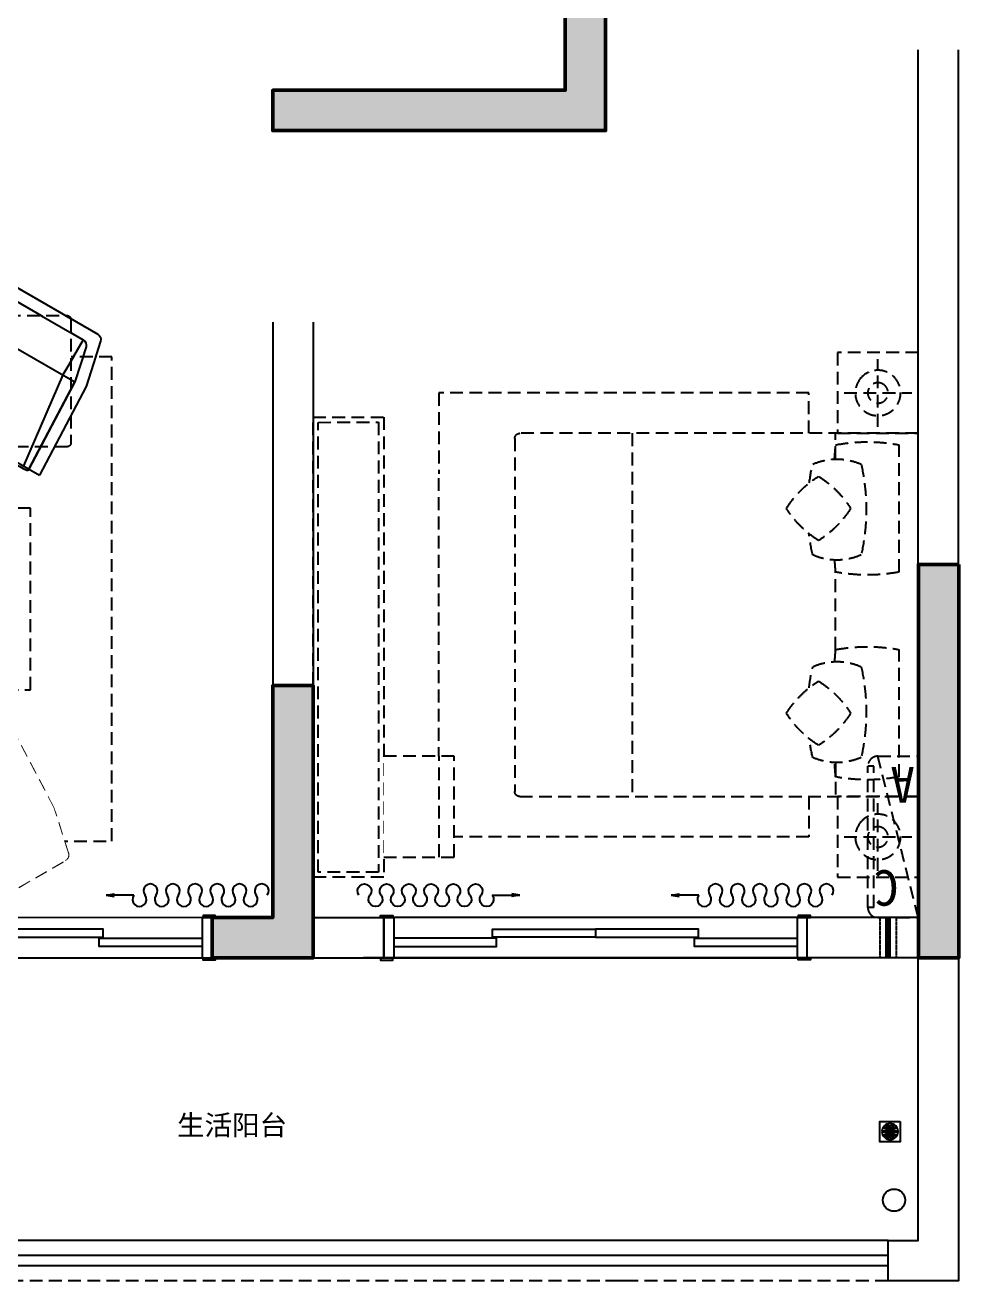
# Model space of a CAD drawing. Header units: millimetres. Extents: x -102565 to 103504, y -132507 to -120.
# Drawn here: x 52514 to 57162, y -33277 to -27054 of the extents above; entities that cross this region are included whole.
import ezdxf
from ezdxf import colors
from ezdxf.entities.mleader import LeaderData, LeaderLine
from ezdxf.math import Vec2, Vec3

# ---------------------------------------------------------------- set-up
doc = ezdxf.new("R2010")
doc.units = ezdxf.units.MM
doc.header["$LTSCALE"] = 10
doc.linetypes.add('A02-G-MAIN-洋房4号户型_设计区$0$DASH', pattern=[0.35, 0.25, -0.1])
doc.linetypes.add('HIDDEN', pattern=[9.524999999999999, 6.35, -3.175])
doc.layers.get('Defpoints').update_dxf_attribs({"color": 9})
for name, color, linetype in [('-B10  平         面  LESS', 3, 'Continuous'), ('-B11  平面非硬装   LESS', 2, 'HIDDEN'), ('-B12  平         地  LESS', 1, 'Continuous'), ('-B1234平 地 天 间  LESS', 7, 'Continuous'), ('-B123平   地   天  LESS', 3, 'Continuous'), ('-B13  平         天  LESS', 1, 'Continuous'), ('-B14  平 面 注 释  LESS', 1, 'Continuous'), ('-B60  给   排   水  LESS', 2, 'Continuous'), ('A02-G-MAIN-洋房3号户型_设计区$0$A_FLOR_FTMT_MOVE(可移动式家具)', 8, 'Continuous'), ('A02-G-MAIN-洋房4号户型_设计区$0$A_FLOR_BORD(边缘)', 7, 'Continuous'), ('A02-G-MAIN-洋房4号户型_设计区$0$A_HDWR(配件)', 1, 'Continuous'), ('A02-G-MAIN-洋房4号户型_设计区$0$A_HOLE(洞)', 3, 'Continuous'), ('S10-G-WACO-D户型COSF_设计区$0$G_COL_HATCH（墙柱填充）', 252, 'Continuous')]:
    doc.layers.add(name, color=color, linetype=linetype)
doc.layers.add('S10-G-WACO-D户型COSF_设计区$0$G_COL（墙柱）', color=4, linetype='Continuous', lineweight=50)
doc.styles.add('LESS标准文字', font='simhei.ttf', dxfattribs={"height": 2})
doc.dimstyles.new('标准注释（LESS）', dxfattribs={"dimtxt": 2, "dimasz": 1, "dimexe": 1, "dimexo": 0, "dimgap": 0.6, "dimtad": 1, "dimdec": 0, "dimrnd": 5, "dimzin": 12, "dimtxsty": 'LESS标准文字', "dimblk": 'ARCHTICK', "dimcen": 0, "dimclrd": 1, "dimclre": 1, "dimclrt": 3, "dimadec": 0, "dimazin": 0, "dimtfac": 1, "dimtdec": 0, "dimtix": 1, "dimtofl": 0, "dimtmove": 2, "dimatfit": 3, "dimldrblk": 'DOT', "dimfxl": 4, "dimfxlon": 1, "dimtfill": 1, "dimtolj": 1, "dimarcsym": 0})

# ---------------------------------------------------------------- blocks, each defined once
blk = doc.blocks.new('_Dot')
at = {"color": 0, "linetype": 'ByBlock', "lineweight": -2}
blk.add_line((-0.5, 0), (-1, 0), dxfattribs=at)
at = {"color": 0, "linetype": 'ByBlock', "const_width": 0.5}
blk.add_lwpolyline([(-0.25, 0, 1), (0.25, 0, 1)], format="xyb", close=True, dxfattribs=at)
blk = doc.blocks.new('S10-G-WACO-D户型COSF_设计区')
at = {"layer": 'S10-G-WACO-D户型COSF_设计区$0$G_COL_HATCH（墙柱填充）'}
h = blk.add_hatch(color=0, dxfattribs=at)
h.dxf.hatch_style = 1
h.paths.add_polyline_path([(25850, 18900.00000647045), (25850, 15800.00000647045), (27500, 15800.00000647045), (27500, 16000.00000647045), (26050, 16000.00000647045), (26050, 18900.00000647045)])
h = blk.add_hatch(color=0, dxfattribs=at)
h.dxf.hatch_style = 1
h.paths.add_polyline_path([(24100, 13650.00000647045), (24100, 11700.00000647045), (24300, 11700.00000647045), (24300, 13650.00000647045)])
h = blk.add_hatch(color=0, dxfattribs=at)
h.dxf.hatch_style = 1
h.paths.add_polyline_path([(27800, 11700.00000647045), (27800, 11900.00000647045), (27500, 11900.00000647045), (27500, 13050.00000647045), (27300, 13050.00000647045), (27300, 11700.00000647045)])
at = {"layer": 'S10-G-WACO-D户型COSF_设计区$0$G_COL（墙柱）'}
blk.add_lwpolyline([(25850, 18900.00000647045), (25850, 15800.00000647045), (27500, 15800.00000647045), (27500, 16000.00000647045), (26050, 16000.00000647045), (26050, 18900.00000647045)], close=True, dxfattribs=at)
at = {"layer": 'S10-G-WACO-D户型COSF_设计区$0$G_COL（墙柱）', "color": 0}
for points in [[(24100, 13650.00000647045), (24100, 11700.00000647045), (24300, 11700.00000647045), (24300, 13650.00000647045)], [(27800, 11700.00000647045), (27800, 11900.00000647045), (27500, 11900.00000647045), (27500, 13050.00000647045), (27300, 13050.00000647045), (27300, 11700.00000647045)]]:
    blk.add_lwpolyline(points, close=True, dxfattribs=at)
blk = doc.blocks.new('wwfwfe')
at = {"layer": '-B11  平面非硬装   LESS', "color": 8}
for p, q in [((15843.23311464284, 5160.789790828856), (15843.23311464284, 5495.789790821405)), ((16010.73311464284, 5328.289790828856), (15675.73311461304, 5328.289790828856)), ((16052.93122000788, 5000.583235209782), (16052.93122000788, 5128.289790828856)), ((17062.18987811898, 5128.289790828856), (17061.97275502776, 3328.289790828856)), ((15737.93120540474, 4441.040899157668), (15737.93120540474, 5071.040893644238)), ((16052.93122000788, 4056.106506258393), (16052.93122000788, 4441.040896386052)), ((15737.93120540474, 3426.106509030009), (15737.93120540474, 4056.10650351658)), ((16052.93122000788, 3496.564167434663), (16052.93122000788, 3328.289790828856)), ((16052.93122000788, 3426.106506258393), (16052.93122000788, 3423.573701352025)), ((15843.23311464284, 2960.789790828856), (15843.23311464284, 3295.789790821406)), ((16010.73311464284, 3128.289790828856), (15675.73311461304, 3128.289790828856))]:
    blk.add_line(p, q, dxfattribs=at)
at = {"layer": '-B11  平面非硬装   LESS'}
for points in [[(15643.23311464284, 5528.289790828856), (16043.23311464284, 5528.289790828856), (16043.23311464284, 5128.289790828856), (15643.23311464284, 5128.289790828856)], [(15643.23311464284, 3328.289790828856), (16043.23311464284, 3328.289790828856), (16043.23311464284, 2928.289790828856), (15643.23311464284, 2928.289790828856)]]:
    blk.add_lwpolyline(points, close=True, dxfattribs=at)
at = {"layer": '-B11  平面非硬装   LESS', "color": 8}
for points in [[(16185.54985607956, 5128.289790828856), (16185.54985607956, 5328.289790828856), (18020.54985607956, 5328.289790828856), (18020.54985607956, 4928.289790828856)], [(16185.54985607956, 3328.289790828856), (16185.54985607956, 3128.289790828856), (18020.54985607956, 3128.289790828856), (18020.54985607956, 4928.289790828856)]]:
    blk.add_lwpolyline(points, dxfattribs=at)
at = {"layer": '-B11  平面非硬装   LESS'}
blk.add_lwpolyline([(15643.23301680182, 5128.289790828856), (17618.23301680182, 5128.289790828856, -0.414213562373095), (17643.23301680182, 5103.289790828856), (17643.23301680182, 3353.289790828856, -0.414213562373095), (17618.23301680182, 3328.289790828856), (15643.23301680182, 3328.289790828856)], format="xyb", close=True, dxfattribs=at)
at = {"layer": '-B11  平面非硬装   LESS', "color": 8}
for centre, radius, start, end in [((15895.43122000788, 4239.140754491234), 846.6782718860277, 79.27933000509879, 100.7206699949012), ((12159.70401198958, 4756.040896386052), 3905.949704364321, 3.58726355044707, 4.625711276651969), ((16046.53069825266, 4703.078141212607), 297.5739364141405, 66.18657204693474, 113.8134279530652), ((16912.86917902325, 4750.318140477086), 1011.820786297927, 167.1516449646315, 192.8483550353685), ((15180.19221742247, 4750.318140477086), 1011.820786297927, 7.520202379061958, 12.84835503536854), ((16406.82183010672, 4486.814639002228), 505.9103931453533, 122.1516459735193, 147.848354254794), ((15868.36931527947, 4486.814639002228), 505.9103931489637, 32.15164574520597, 57.84835402648064), ((16406.82183010672, 5025.26715382948), 505.9103931489637, 212.151645745206, 237.8483540264807), ((15868.36931527947, 5025.26715382948), 505.9103931453533, 302.1516459735194, 327.8483542547941), ((15180.19221742247, 4750.318140477086), 1011.820786297927, 347.1516449646314, 353.2058328498581), ((16046.53069825266, 4797.558139771367), 297.5739364141292, 246.1865720469347, 293.8134279530653), ((12159.70401198958, 4756.040896386052), 3905.949704364321, 355.3742887233481, 356.2440943371128), ((15895.43122000788, 5272.941038280869), 846.6782718860277, 259.2793300050988, 280.7206699949012), ((15895.43122000788, 3224.206364363576), 846.6782718860277, 79.27933000509879, 100.7206699949012), ((12159.70401198958, 3741.106506258393), 3905.949704364321, 3.755905662887298, 4.625711276651969), ((16046.53069825266, 3699.589262873078), 297.5739364141292, 66.18657204693474, 113.8134279530652), ((16912.86917902325, 3746.82926216736), 1011.820786297927, 167.1516449646315, 192.8483550353685), ((15180.19221742247, 3746.82926216736), 1011.820786297927, 6.79416715014186, 12.84835503536854), ((16406.82183010672, 3471.880248844768), 505.9103931489637, 122.1516459735193, 147.848354254794), ((15868.36931527947, 3471.880248844768), 505.9103931453533, 32.15164574520597, 57.84835402648064), ((16406.82183010672, 4010.332763672019), 505.9103931453533, 212.151645745206, 237.8483540264807), ((15868.36931527947, 4010.332763672019), 505.9103931489637, 302.1516459735194, 327.8483542547941), ((15180.19221742247, 3746.82926216736), 1011.820786297927, 347.1516449646314, 352.479797620938), ((16046.53069825266, 3794.069261461641), 297.5739364141405, 246.1865720469347, 293.8134279530653), ((12159.70401198958, 3741.106506258393), 3905.949704364321, 355.3742887233481, 356.4127364495529), ((15895.43122000788, 4258.00664815321), 846.6782718860277, 259.2793300050988, 280.7206699949012)]:
    blk.add_arc(centre, radius, start, end, dxfattribs=at)
for centre, major_axis, ratio, start_param, end_param in [((15843.23311464284, 5328.289790828856), (79.54951289972311, 79.5495128997231), 0.9999999995917888, 0.7853981636015538, 7.06858347078114), ((15843.23311464284, 5328.289790828856), (-35.70889245533572, 35.70889245533573), 0.9999999996967107, -0.7853981635490931, 5.497787143630493), ((15843.23311464284, 3128.289790828856), (79.54951289972311, 79.5495128997231), 0.9999999995917888, 0.7853981636015538, 7.06858347078114), ((15843.23311464284, 3128.289790828856), (-35.70889245533572, 35.70889245533573), 0.9999999996967107, -0.7853981635490931, 5.497787143630493)]:
    blk.add_ellipse(centre, major_axis=major_axis, ratio=ratio, start_param=start_param, end_param=end_param, dxfattribs=at)
blk = doc.blocks.new('A02-G-MAIN-洋房3号户型_设计区$0$双人沙发2019.01.091')
at = {"color": 8}
blk.add_line((3925.805908266313, -755.6445182849566), (3751.289777253343, -654.8875830641628), dxfattribs=at)
blk.add_wipeout([(1231.203837196459, 448.98509476624895), (3631.203837196459, 448.98509476624895), (3631.203837196459, -1452.7267738641212), (1231.203837196459, -1452.7267738641212)])
blk.add_line((3401.934524245833, -283.016372039885), (3026.934524245837, -932.5354248782096))
for p, q in [((3751.289777253343, -654.8875830641628), (3355.951898207346, -362.6606166039855)), ((3785.48980413422, -595.651398887785), (3489.462039540151, -1108.386527602765)), ((3523.662066425364, -1049.150343428817), (3072.917150276971, -852.8911803268711)), ((3698.178197440549, -1149.907278645784), (3523.662066425364, -1049.150343428817))]:
    blk.add_line(p, q, dxfattribs=at)
for points in [[(1231.203837196459, 448.9850947662489), (3631.203837196459, 448.9850947662489), (3631.203837196459, -1452.726773864124), (1231.203837196459, -1452.726773864124)], [(1981.283590172185, -450), (2881.283590172185, -450), (2881.283590172185, -1050), (1981.283590172185, -1050)]]:
    blk.add_lwpolyline(points, close=True)
blk.add_lwpolyline([(3401.934524245833, -283.016372039885), (3821.997393007285, -547.7377455622627), (3996.13671930736, -706.7038497105095, -0.3521951516874207), (4001.891528884738, -743.8603576484456), (3726.015625276199, -1221.691439282396, -0.3521951516891494), (3690.959740697173, -1235.285881963384), (3466.22139300776, -1163.95985366017), (3026.934524245837, -932.5354248782096)], format="xyb")
for points in [[(3781.750349027781, -602.1681424653652, 0.2787314805622203), (3774.262425848017, -588.5759651324624), (3371.912013119651, -335.016886681231, 0.3298919749652099), (3360.302826075404, -335.9707180878468, 0.01482891270397864), (3199.840983633439, -593.1565866588498, 0.013920292896281), (3051.978484078922, -870.0041436359024, 0.3298919749650634), (3056.957035371939, -880.5349102368928), (3479.998757791116, -1103.40109614798, 0.2012907203163916), (3491.513411237371, -1104.863484988615)], [(3371.912013119651, -335.016886681231), (3785.48980413422, -595.651398887785), (3920.051098688924, -718.4880103470496, -0.3521951516874174), (3925.805908266313, -755.6445182849566), (3698.178197440651, -1149.907278645609, -0.3521951516891484), (3663.122312861644, -1163.501721326538), (3489.462039540213, -1108.386527602808), (3056.957035371976, -880.5349102369073)]]:
    blk.add_lwpolyline(points, format="xyb", dxfattribs=at)
for points in [[(1631.203837196459, 15.000000000002046), (1631.203837196459, 884.9999999999995), (1632.0184222736527, 889.8758592543722), (1633.666888044978, 893.235587773409), (1635.5972354786204, 895.6066017178173), (1638.5584594812244, 897.9053554616398), (1641.7700288992805, 899.329736354312), (1644.831569038125, 899.937097445681), (1646.2038371964454, 900), (1766.20383719645, 900), (1771.4464360723455, 899.0540085750226), (1775.2353971081548, 896.9762650922858), (1778.325879843827, 893.8349353169469), (1779.9319738036488, 891.0446890154353), (1780.6704034656705, 888.9646513563512), (1781.2038371964363, 884.9999999999995), (1781.614778145773, 888.4870268160739), (1782.559965408062, 891.2325566680947), (1784.32039845395, 894.1533536833731), (1786.1011557081029, 896.0876429751906), (1788.659869558238, 897.9648969248915), (1791.3965165768886, 899.2087884234129), (1793.8932062738431, 899.8209643660375), (1796.2038371964227, 900), (3066.203837196439, 900), (3071.3530056565323, 899.0885082308018), (3074.9449242572373, 897.1898891297819), (3078.1804423647245, 894.0311089375732), (3079.5544451572127, 891.8382210462651), (3080.654364857024, 889.0227167846888), (3080.989370769372, 887.5274487063452), (3081.2038371964254, 884.9999999999959), (3081.29848052124, 886.6823621441972), (3081.79569143732, 889.1719702519913), (3082.96573738147, 892.0535603271182), (3084.600147350953, 894.5054922003073), (3086.0584857340414, 896.0486127501831), (3086.9983401374825, 896.8430918216986), (3089.96503028868, 898.6410149317066), (3092.9797442092295, 899.6494103775503), (3096.2038371964118, 899.9999999999964), (3216.203837196416, 899.9999999999964), (3220.6217916346404, 899.3346321397603), (3225.926993659128, 896.4219187705512), (3228.8445872720777, 893.0753599006684), (3230.9433639175595, 887.7832269108958), (3231.203837196459, 882.9701895324943), (3231.203837196459, 14.999999999998408), (3230.580559025553, 10.720996675926472), (3228.0363708313744, 5.780935634296384), (3225.4535912011297, 3.1914416268264176), (3221.2987732569886, 0.8917886839278708), (3216.203837196416, -2.0463630789890885e-12), (1646.2038371964454, 1.3642420526593924e-12), (1641.9948899227493, 0.6026126381377708), (1637.6654564397982, 2.6672771029843716), (1635.5972354786204, 4.393398282191129), (1633.3033411505867, 7.3464255558606055), (1632.114323423842, 9.853583610640044), (1631.6721981201213, 11.28093213875809), (1631.35707966304, 12.861357733109344), (1631.2481821902552, 13.847444865950138)], [(3331.203837196459, 748.985094766249), (3881.203837196459, 748.985094766249), (3881.203837196459, 148.9850947662489), (3331.203837196459, 148.9850947662489)], [(1657.2267194106485, -1250), (1047.2267194106348, -1250), (1043.6547623778165, -1249.6784431029228), (1038.9341256103717, -1248.1998046161013), (1035.0698353540974, -1245.8811262205706), (1033.084583786906, -1244.1421356237256), (1030.8100349311258, -1241.4233301054905), (1029.0785667575801, -1238.4050315454367), (1028.0014817393703, -1235.5127340296158), (1027.3776040780444, -1232.452064541052), (1027.226719410653, -1229.9999999999986), (1027.226719410653, -269.99999999999955), (1027.580702937105, -266.2537970262929), (1029.0411223677052, -261.67629528447196), (1031.1326411135337, -258.1264729854879), (1033.6070319389319, -255.35404106340025), (1035.570125648253, -253.74811328313035), (1037.55694658317, -252.4929873060894), (1039.7924942073087, -251.4330321369921), (1043.1405813729566, -250.4218622965268), (1047.2267194106348, -250), (1657.2267194106485, -250), (1665.8107153783317, -251.93580853659546), (1671.3688550343772, -255.85786437627257), (1674.1328168664222, -259.3143147708031), (1676.7868618158172, -265.82856989849734), (1677.2267194106303, -269.99999999999955), (1677.2267194106303, -1229.9999999999986), (1676.087911499867, -1236.6524757025754), (1673.807864216617, -1241.1832748747536), (1671.057635025495, -1244.4466526660829), (1667.4876225845492, -1247.1672323353698), (1663.50225059286, -1248.9899370294281), (1660.7604677291374, -1249.6853403024134)], [(3371.9120131197064, -335.0168866812163), (3371.274505605903, -334.6537051240686), (3370.6115845417175, -334.3392972102715), (3369.9269747764065, -334.0754295486364), (3369.224523024775, -333.86358477001517), (3368.5081762528325, -333.7049531970033), (3367.781959500641, -333.6004261554068), (3367.0499532659915, -333.5505909663657), (3366.316270577001, -333.5557276458803), (3365.5850338814525, -333.6158073317732), (3364.860351883442, -333.73049244579374), (3364.146296457312, -333.8991385902552), (3363.446879768359, -334.1207981689676), (3362.7660317291225, -334.3942257115069), (3362.1075779177154, -334.71788487160893), (3361.4752180827836, -335.08995705911695), (3360.872505354834, -335.50835165898127), (3360.30282628205, -335.9707177776071), (3354.517183511992, -344.678425851562), (3348.7493619857137, -353.39794860257325), (3342.999385829515, -362.12924955762423), (3337.2672790950496, -370.87229219443367), (3331.5530657592326, -379.62703994160876), (3325.8567697241274, -388.3934561787788), (3320.178414816754, -397.17150423694085), (3314.51802478928, -405.9611473981136), (3308.8756233185595, -414.7623488960843), (3303.25123400632, -423.5750719161101), (3297.6448803788353, -432.3992795954382), (3292.0565858870286, -441.234935023112), (3286.4863739062075, -450.0820012404247), (3280.934267736125, -458.9404412408027), (3275.400290600771, -467.81021797014034), (3269.884465648212, -476.69129432706177), (3264.3868159507247, -485.58363316269265), (3258.907364504458, -494.48719728122626), (3253.446134229517, -503.40194943976655), (3248.003147969738, -512.3278523487061), (3242.578428492644, -521.2648686718006), (3237.1719984893643, -530.2129610262737), (3231.783880574565, -539.172091982979), (3226.4140972861856, -548.1422240668055), (3221.062671085656, -557.123319756295), (3215.7296243574524, -566.1153414844495), (3210.414979409312, -575.1182516382962), (3205.1187584718573, -584.1320125595836), (3199.8409836987535, -593.1565865444661), (3194.66504056907, -602.2500496166624), (3189.5059830763544, -611.3531031545702), (3184.363828990679, -620.4657158032608), (3179.238596023769, -629.5878561750797), (3174.130301829235, -638.7194928492751), (3169.03896400228, -647.8605943724842), (3163.9646000795983, -657.0111292589303), (3158.907227539576, -666.1710659900808), (3153.8668638019963, -675.3403730151358), (3148.843526228069, -684.5190187509943), (3143.837232120318, -693.7069715824919), (3138.847998722619, -702.9041998622723), (3133.8758432200475, -712.110671911102), (3128.9207827389273, -721.3263560177979), (3123.9828343465783, -730.5512204396388), (3119.062015051443, -739.7852334021848), (3114.15834180301, -749.0283630993831), (3109.271831491623, -758.2805776939672), (3104.4025009485836, -767.5418453172082), (3099.55036694596, -776.8121340693137), (3094.7154461965915, -786.0914120194282), (3089.897755354114, -795.3796472055477), (3085.097311012711, -804.6768076350315), (3080.314129707184, -813.9828612844428), (3075.5482279128933, -823.2977760996652), (3070.799622045743, -832.621519995994), (3066.068328461885, -841.9540608585734), (3061.3543634580615, -851.2953665418861), (3056.6577432711456, -860.6454048705491), (3051.9784840783955, -870.0041436388543), (3051.8629027795905, -870.7286832592416), (3051.8019187628875, -871.4598451071995), (3051.795874687907, -872.1935208989497), (3051.8448045154396, -872.9255882251512), (3051.9484333163578, -873.651933714466), (3052.10617881674, -874.3684761453643), (3052.317154669341, -875.0711893783367), (3052.5801754339195, -875.756124977933), (3052.8937632380407, -876.4194343984187), (3053.256156081048, -877.0573906081185), (3053.665317734325, -877.6664090312266), (3054.1189491827477, -878.2430676886498), (3054.614501542337, -878.7841264258249), (3055.1491903820697, -879.2865451185942), (3055.7200113692097, -879.7475007550977), (3056.323757150145, -880.1644032978886), (3056.9570353720264, -880.5349102369232), (3026.9345242458303, -932.5354248782758), (3466.2213930078174, -1163.9598536602143), (3690.959740697214, -1235.2858819633989), (3693.1351508787475, -1235.8872261428353), (3695.3496136179538, -1236.3233213809867), (3697.590594995975, -1236.5916993670724), (3699.845410997772, -1236.6908410744122), (3702.1012993039453, -1236.6201853582693), (3704.345491525754, -1236.3801321320188), (3706.5652854747996, -1235.9720401032014), (3708.748117057361, -1235.3982190838433), (3710.8816313878274, -1234.6619169163366), (3712.9537527174807, -1233.7673010909023), (3714.9527527837604, -1232.719435157131), (3716.867317192333, -1231.5242500645286), (3718.6866094569787, -1230.1885105929896), (3720.4003323343936, -1228.7197770639725), (3721.998786106933, -1227.1263625487395), (3723.472923483012, -1225.417285816624), (3724.8144008054196, -1223.6022202878576), (3726.015625276252, -1221.6914392824192), (4001.89152888479, -743.8603576484574), (4002.945701541152, -741.8646762383496), (4003.846855737352, -739.7953900342378), (4004.5898909163852, -737.6642112517515), (4005.1706014790298, -735.4832024204211), (4005.58570058787, -733.2647081089909), (4005.8328387707443, -731.0212850551333), (4005.9106172188835, -728.7656310938311), (4005.8185957041396, -726.510513287425), (4005.557295070796, -724.2686956634712), (4005.128194287475, -722.0528669702401), (4004.533722076171, -719.8755688579236), (4003.777243165701, -717.7491248924824), (4002.863039247045, -715.6855708042265), (4001.796284739051, -713.6965863649532), (4000.583017501036, -711.7934292802161), (3999.230104658275, -709.9868714704942), (3997.7452037339945, -708.2871381016503), (3996.13671930743, -706.7038497105162), (3821.9973930071255, -547.737745562116), (3401.9345242458717, -283.01637203989605)]]:
    blk.add_wipeout(points)
for p, q in [((3606.203837196459, 648.985094766249), (3606.203837196459, 248.9850947662489)), ((3406.203837196459, 448.9850947662489), (3806.203837196459, 448.9850947662489))]:
    blk.add_line(p, q, dxfattribs=at)
blk.add_line((1766.203837196459, 0), (3096.203837196459, 0))
for points in [[(1631.203837196459, 885), (1631.203837196459, 15, 0.414213562373095), (1646.203837196459, 0), (1766.203837196459, 0, 0.414213562373095), (1781.203837196459, 15), (1781.203837196459, 885, 0.414213562373095), (1766.203837196459, 900), (1646.203837196459, 900, 0.414213562373095)], [(1796.203837196459, 900), (3066.203837196459, 900, -0.414213562373095), (3081.203837196459, 885), (3081.203837196459, 755, -0.414213562373095), (3066.203837196459, 740), (1796.203837196459, 740, -0.414213562373095), (1781.203837196459, 755), (1781.203837196459, 885, -0.414213562373095)], [(3231.203837196459, 885), (3231.203837196459, 15, -0.414213562373095), (3216.203837196459, 0), (3096.203837196459, 0, -0.414213562373095), (3081.203837196459, 15), (3081.203837196459, 885, -0.414213562373095), (3096.203837196459, 900), (3216.203837196459, 900, -0.414213562373095)], [(1657.226719410653, -250), (1047.226719410653, -250, 0.414213562373095), (1027.226719410653, -270), (1027.226719410653, -1230, 0.414213562373095), (1047.226719410653, -1250), (1657.226719410653, -1250, 0.414213562373095), (1677.226719410653, -1230), (1677.226719410653, -270, 0.414213562373095)]]:
    blk.add_lwpolyline(points, format="xyb", close=True)
for points in [[(2408.110667871777, 778.7064900230907), (2371.94057584909, 783.7193607056979), (1837.646396565135, 783.442010607585), (1801.476304542506, 778.4291399249778, 0.3578777431717726), (1788.56105066638, 764.4463544237806, 0.02556797331010242), (1783.019020923995, 609.0009692642197, 0.3702633544379654), (1799.983791177627, 589.2326263663854, 0.07111863622214694), (2406.619513013284, 589.5099764664483, 0.3702633544379654), (2423.584283251083, 609.2783193486393, 0.02782621535818498), (2421.025921748136, 764.7237045185175, 0.3578777431717727), (2408.110667871544, 778.7064900231344)], [(2454.297006521141, 778.7064900230907), (2490.46709854377, 783.7193607056979), (3024.761277827725, 783.442010607585), (3060.931369850412, 778.4291399249778, -0.3578777431717726), (3073.846623726538, 764.4463544237806, -0.02556797331010242), (3079.388653468923, 609.0009692642197, -0.3702633544379654), (3062.423883215291, 589.2326263663854, -0.07111863622214694), (2455.788161379634, 589.5099764664483, -0.3702633544379654), (2438.823391141777, 609.2783193486393, -0.02782621535818498), (2441.381752644782, 764.7237045185175, -0.3578777431717727), (2454.297006521374, 778.7064900231344)], [(2423.176627923269, 728.3514473846153, -0.2787314805622712), (2431.203837196459, 715.070627022913), (2431.203837196459, -1.309672370553017e-10, -0.3298919749652099), (2424.573201445281, -9.576935194432735, -0.008918702024154191), (1920.659807385993, -19.94803280172346, -0.03279314883481974), (1787.834472947638, -9.576935194432735, -0.3298919749650634), (1781.203837196459, -1.309672370553017e-10), (1781.203837196459, 15)], [(1781.203837196459, 715.0949077555997, -0.2012907203162187), (1785.694698033389, 725.7980845761485)], [(2439.231046469649, 728.3514473846153, 0.2787314805622712), (2431.203837196459, 715.070627022913), (2431.203837196459, -1.309672370553017e-10, 0.3298919749652099), (2437.834472947638, -9.576935194432735, 0.008918702024153903), (2941.747867006867, -19.94803280172346, 0.03279314883481974), (3074.573201445222, -9.576935194432735, 0.3298919749650634), (3081.203837196459, -1.309672370553017e-10), (3081.203837196459, 15)], [(3081.203837196459, 715.0949077555997), (3081.203837196459, 715.0949077555997, 0.2012907203163916), (3076.712976359471, 725.7980845761485)]]:
    blk.add_lwpolyline(points, format="xyb", dxfattribs=at)
blk.add_lwpolyline([(3331.203837196459, 748.985094766249), (3881.203837196459, 748.985094766249), (3881.203837196459, 148.9850947662489), (3331.203837196459, 148.9850947662489)], close=True)
for points in [[(2424.002953361603, 706.7933942268573), (2369.611357692629, 714.3316121317912), (2300.649880795081, 714.3802018569404), (1837.403481761925, 714.0542620336928), (1784.645065834688, 706.7423891112558)], [(2438.404721031315, 706.7933942268573), (2492.796316700289, 714.3316121317912), (2615.201253575553, 714.4178577069688), (3025.004192630935, 714.0542620336928), (3077.762608558172, 706.7423891112558)]]:
    blk.add_lwpolyline(points, dxfattribs=at)
for radius in [150, 99.99999999999861]:
    blk.add_circle((3606.203837196459, 448.9850947662489), radius, dxfattribs=at)
at = {"layer": 'A02-G-MAIN-洋房3号户型_设计区$0$A_FLOR_FTMT_MOVE(可移动式家具)'}
for p, q in [((1443.43282020795, -443.9329530653361), (1818.43282020795, -1093.452005903665)), ((1094.077567200444, -815.8041640896175), (1489.415446246437, -523.5771976294353)), ((1059.877540319566, -756.5679799132297), (1355.905304913635, -1269.303108628217)), ((919.5614361874705, -916.5610993104098), (1094.077567200444, -815.8041640896175)), ((1321.705278028419, -1210.066924454268), (1772.450194176813, -1013.807761352327)), ((1147.189147013234, -1310.823859671229), (1321.705278028419, -1210.066924454268))]:
    blk.add_line(p, q, dxfattribs=at)
for points in [[(1443.43282020795, -443.9329530653361), (1023.369951446503, -708.6543265877131), (849.2306251464245, -867.6204307359526, 0.3521951516874207), (843.4758155690454, -904.7769386738873), (1119.351719177584, -1382.608020307852, 0.3521951516891494), (1154.407603756611, -1396.202462988837), (1379.145951446026, -1324.876434685612), (1818.43282020795, -1093.452005903665)], [(1473.455331334133, -495.9334677066861), (1059.877540319566, -756.5679799132297), (925.3162457648641, -879.4045913725004, 0.3521951516874174), (919.5614361874705, -916.5610993104098), (1147.189147013132, -1310.823859671052, 0.3521951516891484), (1182.245031592142, -1324.41830235198), (1355.905304913572, -1269.303108628254), (1788.410309081809, -1041.451491262358)], [(1063.616995426004, -763.0847234908161, -0.2787314805622203), (1071.104918605768, -749.4925461579062), (1473.455331334133, -495.9334677066861, -0.3298919749652099), (1485.064518378384, -496.8872991132971, -0.01482891270397864), (1645.526360820346, -754.0731676843059, -0.013920292896281), (1793.388860374864, -1030.920724661356, -0.3298919749650634), (1788.410309081847, -1041.451491262337), (1365.368586662669, -1264.317677173436, -0.2012907203163916), (1353.853933216412, -1265.780066014069)]]:
    blk.add_lwpolyline(points, format="xyb", dxfattribs=at)
blk = doc.blocks.new('空调')
at = {"color": 1, "linetype": 'HIDDEN'}
for p, q in [((49.99999998009298, 250.0000100998295), (750.0003656515764, 249.9985473207198)), ((49.99999996740371, 220.0000100998295), (49.99999998009298, 250.0000100998295)), ((750.0003656388872, 219.9985473207125), (750.0003656515764, 249.9985473207198)), ((-4.109460860490799e-08, 200.0000100998295), (-4.109460860490799e-08, 1.010029518511146e-05)), ((-4.109460860490799e-08, 1.010029518511146e-05), (800.0003656303888, 199.9985473169945)), ((49.99999996740371, 220.0000100998295), (750.0003656388872, 219.9985473207125)), ((800.0003656303888, 199.9985473169945), (800.0003656153713, -0.001452381729905028))]:
    blk.add_line(p, q, dxfattribs=at)
at = {"linetype": 'HIDDEN'}
blk.add_lwpolyline([(800.0003656153713, -0.001452381729905028), (-4.109460860490799e-08, 1.010029518511146e-05)], dxfattribs=at)
at = {"color": 1, "linetype": 'HIDDEN'}
for centre, start, end in [((49.99999995890539, 200.0000100998295), 89.99999997331958, 180), ((750.0003656303888, 199.9985473207125), 0, 89.99999997331958)]:
    blk.add_arc(centre, 50, start, end, dxfattribs=at)
at = {"color": 1, "linetype": 'HIDDEN', "style": 'LESS标准文字'}
for s, p in [('C', (235.7012908181059, 97.94190648794029)), ('A', (746.5208552761324, 17.7408522578844))]:
    blk.add_text(s, height=176.4, rotation=90.4173541240641, dxfattribs=at).set_placement(p)
blk = doc.blocks.new('门套线（外）')
blk.add_lwpolyline([(0, 1.726334630802739e-09), (60, 1.726334630802739e-09), (60, 10.00000000172633), (0, 10.00000000172633)], close=True)
blk = doc.blocks.new('*U1135')
blk.add_lwpolyline([(0, 0), (-60, 0), (-60, 10), (0, 10)], close=True)
blk = doc.blocks.new('*D1095')
at = {"layer": 'Defpoints', "color": 0, "transparency": 16777216}
for p in [(50, -149.9999999982996), (2049.999999999898, -149.9999999978745), (2049.999999999898, -187.5604005221462)]:
    blk.add_point(p, dxfattribs=at)
at = {"layer": 'Defpoints', "color": 8, "transparency": 16777216, "insert": (1049.999999999949, -187.5604005221462), "char_height": 30, "attachment_point": 5, "style": 'LESS标准文字', "bg_fill": 3, "box_fill_scale": 1.1, "bg_fill_color": 256, "bg_fill_true_color": 13158600, "bg_fill_transparency": 0}
blk.add_mtext('\\A1;2000', dxfattribs=at)
blk = doc.blocks.new('_ArchTick')
at = {"color": 0, "linetype": 'ByBlock', "const_width": 0.4}
blk.add_lwpolyline([(-0.5, -0.5), (0.5, 0.5)], dxfattribs=at)
blk = doc.blocks.new('A$C2F834631')
for p, q in [((-2.479512477293611e-05, 87.47737107378634), (62.13425099966116, 98.47886482599279)), ((62.13425099966116, 98.47886482599279), (54.91981336072786, 87.47737107378634)), ((-2.479512477293611e-05, 87.47737107378634), (62.13425099966116, 76.4758773215799)), ((214.759857776342, 87.47737107378634), (-2.479512477293611e-05, 87.47737107378634)), ((62.13425099966116, 76.4758773215799), (54.91981336072786, 87.47737107378634))]:
    blk.add_line(p, q)
for centre, start, end in [((343.8627562538022, 120.6307885939968), 322.3895166346791, 217.6104833653209), ((515.999954223691, 120.6307885939896), 322.3895166346791, 217.6104833653209), ((688.137152193638, 120.6307885939896), 322.3895166346791, 217.6104833653209), ((860.2743501635268, 120.6307885939823), 322.3895166346791, 217.6104833653209), ((1032.411548133416, 120.6307885939823), 322.3895166346791, 217.6104833653209), ((1204.548746103363, 120.630788593975), 322.3895166346791, 217.6104833653209), ((257.7941572688287, 54.32395355357585), 142.3895166346791, 37.6104833653209), ((429.9313552387757, 54.32395355356857), 142.3895166346791, 37.6104833653209), ((602.0685532086645, 54.32395355356857), 142.3895166346791, 37.6104833653209), ((774.2057511785533, 54.3239535535613), 142.3895166346791, 37.6104833653209), ((946.3429491485003, 54.3239535535613), 142.3895166346791, 37.6104833653209), ((1118.480147118389, 54.32395355355402), 142.3895166346791, 37.6104833653209)]:
    blk.add_arc(centre, 54.32402807301445, start, end)
for points in [[(62.13425099966116, 98.47886482599279), (54.91981336072786, 87.47737107378634), (-2.479512477293611e-05, 87.47737107378634)], [(-2.479512477293611e-05, 87.47737107378634), (62.13425099966116, 76.4758773215799), (54.91981336072786, 87.47737107378634)]]:
    blk.add_solid(points)
blk = doc.blocks.new('A$C322362D0')
at = {"color": 1}
blk.add_lwpolyline([(0, 0), (100, 0), (100, 100), (0, 100)], close=True, dxfattribs=at)
at = {"color": 8}
for points in [[(16.00948071479797, 55.90702310204506), (39.57940319180489, 51.62897494438221, 0.5136593078038767), (40.61207264661789, 54.80720470845699), (19.02903118729591, 65.20024387538433, 0.5839084714220167), (16.00948071479797, 55.90702310204506)], [(33.87843906879425, 80.50153433531523, 0.5839084714144257), (25.9731533229351, 74.75800803303719), (42.52704754471779, 57.44294153156807, 0.5136593078114284), (45.23061126470566, 59.40719555318356), (33.87843906879425, 80.50153433531523)], [(66.12156093120575, 80.50153433531523), (54.76938873529434, 59.40719555318356, 0.5136593078102788), (57.47295245528221, 57.44294153156807), (74.0268466770649, 74.75800803303719, 0.5839084714144257), (66.12156093120575, 80.50153433531523)], [(80.97096881270409, 65.20024387538433), (59.38792735338211, 54.80720470845699, 0.513659307802951), (60.42059680819511, 51.62897494438221), (83.99051928520203, 55.90702310204506, 0.5839084714220169), (80.97096881270409, 65.20024387538433)], [(16.00948071479797, 44.09297689795494, 0.5839084714220167), (19.02903118729591, 34.79975612464477), (40.61207264661789, 45.19279529157211, 0.5136593078029511), (39.57940319180489, 48.3710250556469), (16.00948071479797, 44.09297689795494)], [(33.87843906879425, 19.49846566471388), (45.23061126470566, 40.59280444684555, 0.5136593078102789), (42.52704754471779, 42.55705846846104), (25.9731533229351, 25.24199196699192, 0.5839084714144258), (33.87843906879425, 19.49846566471388)], [(66.12156093120575, 19.49846566471388, 0.5839084714144257), (74.0268466770649, 25.24199196699192), (57.47295245528221, 42.55705846846104, 0.5136593078114282), (54.76938873529434, 40.59280444684555), (66.12156093120575, 19.49846566471388)], [(80.97096881270409, 34.79975612464477, 0.5839084714220169), (83.99051928520203, 44.09297689795494), (60.42059680819511, 48.3710250556469, 0.5136593078038765), (59.38792735338211, 45.19279529157211), (80.97096881270409, 34.79975612464477)]]:
    blk.add_lwpolyline(points, format="xyb", dxfattribs=at)
for points in [[(45.11426469683647, 84.15227538347244), (48.32910573482513, 60.41395743194153, 0.5136593078046278), (51.67089426517487, 60.41395743194153), (54.88573530316353, 84.15227538347244, 0.5839084714118552)], [(45.11426469683647, 15.84772461655666, 0.5839084714118552), (54.88573530316353, 15.84772461655666), (51.67089426517487, 39.58604256808758, 0.5136593078046278), (48.32910573482513, 39.58604256808758)]]:
    blk.add_lwpolyline(points, format="xyb", close=True, dxfattribs=at)
for radius in [40, 6.000000000000001]:
    blk.add_circle((50, 50), radius, dxfattribs=at)
blk = doc.blocks.new('*U1094')
at = {"layer": '-B10  平         面  LESS', "color": 1}
blk.add_lwpolyline([(0, 1.13686837721616e-13), (2099.999999999898, 4.251887730788704e-10), (2099.999999999898, -199.9999999978745), (-9.473903143357806e-15, -199.9999999982996)], close=True, dxfattribs=at)
at = {"layer": '-B10  平         面  LESS'}
for points in [[(49.99999999999999, -97.49999999829959), (49.99999999999999, -57.49999999829959), (559.9999999999745, -57.49999999819331), (559.9999999999745, -97.49999999819329)], [(2049.999999999898, -97.49999999787451), (2049.999999999898, -57.49999999787451), (1539.999999999924, -57.49999999798077), (1539.999999999924, -97.49999999798077)], [(540, -102.4999999981933), (540, -142.4999999981933), (1049.999999999949, -142.499999998087), (1049.999999999949, -102.499999998087)], [(1559.999999999898, -102.4999999979808), (1559.999999999898, -142.4999999979808), (1049.999999999949, -142.499999998087), (1049.999999999949, -102.499999998087)]]:
    blk.add_lwpolyline(points, close=True, dxfattribs=at)
at = {"layer": '-B12  平         地  LESS'}
for points in [[(0, 1.700414031802211e-09), (-9.473903143357806e-15, -199.9999999982996), (49.99999999999999, -199.9999999982996), (50, 1.700414031802211e-09)], [(2099.999999999898, 2.12548911804336e-09), (2099.999999999898, -199.9999999978745), (2049.999999999898, -199.9999999978745), (2049.999999999898, 2.12548911804336e-09)]]:
    blk.add_lwpolyline(points, close=True, dxfattribs=at)
at = {"layer": '-B12  平         地  LESS', "xscale": -1}
blk.add_blockref('门套线（外）', (45, -1.726334630802739e-09), dxfattribs=at)
at = {"layer": '-B12  平         地  LESS'}
blk.add_blockref('门套线（外）', (2054.999999999898, -1.301259544561591e-09), dxfattribs=at)
at = {"layer": '-B12  平         地  LESS', "xscale": -1, "rotation": 180}
blk.add_blockref('*U1135', (44.99999999999999, -200.0000000017448), dxfattribs=at)
at = {"layer": '-B12  平         地  LESS', "color": 2, "rotation": 180}
blk.add_blockref('*U1135', (2054.999999999898, -200.0000000013196), dxfattribs=at)
at = {"layer": 'Defpoints'}
dim = blk.add_linear_dim(base=(2049.999999999898, -187.5604005221462), p1=(50, -149.9999999982996), p2=(2049.999999999898, -149.9999999978745), dimstyle='标准注释（LESS）', override={"dimscale": 0, "dimtad": 0, "dimse1": 1, "dimse2": 1, "dimsd1": 1, "dimsd2": 1, "dimclrt": 8, "dimtix": 1, "dimtofl": 0, "dimtmove": 2, "dimatfit": 3}, dxfattribs=at)
dim.commit()
dim.dimension.update_dxf_attribs({"geometry": '*D1095', "text_midpoint": (1049.999999999949, -187.5604005221462)})

msp = doc.modelspace()

# ---------------------------------------------------------------- linework, layer by layer
at = {"layer": '-B11  平面非硬装   LESS'}
for points in [[(53941.14406313958, -31276.60323896085), (53941.14406313958, -28997.27577395086), (54291.18056615234, -28996.60323896082), (54291.18056615234, -31276.60323896085)], [(53966.14406313958, -31251.60323896085), (53966.14406313958, -29022.22778689062), (54266.18056615234, -29021.65131830853), (54266.18056615234, -31251.60323896085)]]:
    msp.add_lwpolyline(points, close=True, dxfattribs=at)
at = {"layer": '-B1234平 地 天 间  LESS'}
for p, q in [((56941.14444847545, -31476.60280169264), (56941.14444847545, -27176.60280169392)), ((57141.14429720046, -31676.60280169408), (57141.14444847556, -27176.60280169496)), ((53741.14444847556, -28526.60280169386), (53741.14444847545, -31476.60280169322)), ((53941.14444847521, -28526.60280169386), (53941.14444847521, -31476.60280169338)), ((53741.14444847545, -31476.60280169322), (53441.14444847545, -31476.60280169322)), ((53441.14444847545, -31476.60280169322), (53441.14444847545, -31676.60280169357)), ((53941.14444847521, -31476.60280169338), (54291.14444847521, -31476.60280169339)), ((54291.14444847521, -31676.60280169573), (54291.14444847521, -31476.60280169339)), ((56941.14444847533, -31476.60280169264), (56391.14444847521, -31476.60280169443)), ((56391.14444847521, -31676.60280169272), (56391.14444847521, -31476.60280169443)), ((53441.14444847545, -31676.60280169357), (54291.14444847521, -31676.60280169573)), ((56941.14429720069, -31676.60280169372), (56391.14444847521, -31676.60280169272))]:
    msp.add_line(p, q, dxfattribs=at)
msp.add_lwpolyline([(57141.14429720046, -31676.60280169408), (57141.14429720046, -33276.60279522254), (56791.14429720069, -33276.60279522253), (56791.14429720069, -33076.60280169413), (56941.14429720069, -33076.60280169413), (56941.14429720069, -32776.60280169425), (56941.14429720069, -31676.60280170176)], dxfattribs=at)
at = {"layer": '-B123平   地   天  LESS', "color": 2}
msp.add_lwpolyline([(56391.14469275804, -31476.60280169357), (54291.14469275798, -31476.60280169357)], dxfattribs=at)
at = {"color": 1}
msp.add_circle((56821.14433106768, -32876.60279311118), 55, dxfattribs=at)
at = {"layer": 'A02-G-MAIN-洋房4号户型_设计区$0$A_FLOR_BORD(边缘)'}
msp.add_line((56791.14429720069, -33076.60280169413), (50691.14444847568, -33076.60280169358), dxfattribs=at)
at = {"layer": 'A02-G-MAIN-洋房4号户型_设计区$0$A_FLOR_BORD(边缘)', "linetype": 'HIDDEN'}
msp.add_line((56791.14429720069, -33276.6028016943), (50691.14444847571, -33276.60280169358), dxfattribs=at)
at = {"layer": 'A02-G-MAIN-洋房4号户型_设计区$0$A_FLOR_BORD(边缘)'}
for points in [[(51340.49576011067, -31676.60280169357), (53441.14444847545, -31676.60280169357)], [(56391.14444847504, -31676.60280169272), (54191.14444847521, -31676.6028016955)], [(55491.14429720049, -33276.60280169414), (55391.14429720049, -33276.60280169414)]]:
    msp.add_lwpolyline(points, dxfattribs=at)
at = {"layer": 'A02-G-MAIN-洋房4号户型_设计区$0$A_HDWR(配件)'}
for p, q in [((56791.14429720069, -33151.6028016943), (50691.14444847568, -33151.60280169358)), ((56791.14429720069, -33201.60280169431), (50691.14444847568, -33201.60280169358))]:
    msp.add_line(p, q, dxfattribs=at)
at = {"layer": 'A02-G-MAIN-洋房4号户型_设计区$0$A_HOLE(洞)', "color": 3, "linetype": 'A02-G-MAIN-洋房4号户型_设计区$0$DASH', "ltscale": 0.6}
for p, q in [((56751.14450760456, -31476.60299057481), (56751.14458034706, -31676.60280169338)), ((56831.14450760433, -31476.60280169339), (56831.14458034697, -31676.60280169352))]:
    msp.add_line(p, q, dxfattribs=at)
at = {"layer": 'A02-G-MAIN-洋房4号户型_设计区$0$A_HOLE(洞)', "color": 3, "linetype": 'A02-G-MAIN-洋房4号户型_设计区$0$DASH', "ltscale": 0.6, "const_width": 30.00000000001851}
msp.add_lwpolyline([(56791.14445734833, -31676.60280169345), (56791.14444844637, -31476.48969770406)], dxfattribs=at)

# ---------------------------------------------------------------- block references
at = {"layer": '-B11  平面非硬装   LESS', "linetype": 'ByBlock', "xscale": -1}
msp.add_blockref('wwfwfe', (72584.37717778243, -34204.89302978971), dxfattribs=at)
at = {"layer": '-B12  平         地  LESS', "xscale": -1, "rotation": 89.99931740796998}
msp.add_blockref('A$C322362D0', (56851.18540435349, -32486.77443834775), dxfattribs=at)
at = {"layer": '-B1234平 地 天 间  LESS', "xscale": -1}
msp.add_blockref('S10-G-WACO-D户型COSF_设计区', (81241.4623392809, -43376.60368269994), dxfattribs=at)
at = {"layer": '-B13  平         天  LESS', "extrusion": (0, 0, -1), "xscale": -1, "zscale": -1, "rotation": 270}
msp.add_blockref('空调', (-56941.14445857574, -31476.60323891976), dxfattribs=at)
at = {"layer": '-B13  平         天  LESS', "yscale": 0.6400000000000001, "zscale": 0.6400000000000001}
for p, xscale, rotation in [((54966.62775060164, -31421.48345682283), -0.6400000000000001, 359.989621993177), ((55715.66163491437, -31421.48345682283), 0.6400000000000001, 0.01037800682295815)]:
    msp.add_blockref('A$C2F834631', p, dxfattribs=dict(at, xscale=xscale, rotation=rotation))

# ---------------------------------------------------------------- texts
at = {"layer": '-B14  平 面 注 释  LESS', "color": 3, "linetype": 'Continuous', "style": 'LESS标准文字'}
msp.add_text('生活阳台', height=100, dxfattribs=at).set_placement((53266.8371944621, -32555.09551394861))

# ---------------------------------------------------------------- leaders
at = {"layer": '-B60  给   排   水  LESS'}
ml = msp.add_multileader_mtext('Standard', dxfattribs=at)
ml.set_content('热水器冷热水给水接口H=1100', color=3, style='LESS标准文字')
ml.set_leader_properties(color=1)
ml.set_arrow_properties(name='DOT')
ml.build(insert=Vec2(0, 0))
ml.multileader.update_dxf_attribs({"dogleg_length": 5, "arrow_head_size": 50, "scale": 50})
ctx = ml.context
ctx.base_point, ctx.scale, ctx.char_height, ctx.arrow_head_size, ctx.landing_gap_size, ctx.plane_origin = Vec3(36525.83672719779, -28782.53310158078), 50, 100, 50, 100, Vec3(34512.77337581327, -30887.19688650723)
notes = []
notes.append((ctx, [(1, (1, 1, 0), (36360.45211043338, -28782.53310158078), (1, 0), 165.3846167644115, [(1, [(35015.79663499857, -29042.81049895163), (35162.32079826469, -29079.18576142278)], 0, [])])]))
ctx.mtext.insert, ctx.mtext.width, ctx.mtext.flow_direction = Vec3(36625.83672719779, -28727.7578206819), 1337.557469324104, 5
ml = msp.add_multileader_mtext('Standard', dxfattribs=at)
ml.set_content('空气源热泵冷热水给水接口H=1100', color=3, style='LESS标准文字')
ml.set_leader_properties(color=1)
ml.set_arrow_properties(name='DOT')
ml.build(insert=Vec2(0, 0))
ml.multileader.update_dxf_attribs({"dogleg_length": 5, "arrow_head_size": 50, "scale": 50})
ctx = ml.context
ctx.base_point, ctx.scale, ctx.char_height, ctx.arrow_head_size, ctx.landing_gap_size, ctx.plane_origin = Vec3(32275.83657592037, -30847.9764574935), 50, 100, 50, 100, Vec3(30262.77322453584, -32479.47834024379)
notes.append((ctx, [(1, (1, 1, 0), (32110.45195915595, -30847.9764574935), (1, 0), 165.3846167644115, [(1, [(30921.04278610088, -30432.01463000575), (30918.47955544686, -30582.01389970643)], 0, [])])]))
ctx.mtext.insert, ctx.mtext.width, ctx.mtext.flow_direction = Vec3(32375.83657592037, -30790.39218783058), 1337.557469324104, 5
for ctx, leaders in notes:
    for number, flags, end, landing, length, lines in leaders:
        leader = LeaderData()
        leader.index, (leader.has_last_leader_line, leader.has_dogleg_vector, leader.attachment_direction) = number, flags
        leader.last_leader_point, leader.dogleg_vector, leader.dogleg_length = Vec3(end), Vec3(landing), length
        for number, points, colour, breaks in lines:
            line = LeaderLine()
            line.index, line.vertices, line.color, line.breaks = number, Vec3.list(points), colors.encode_raw_color(colour), breaks
            leader.lines.append(line)
        ctx.leaders.append(leader)

# ---------------------------------------------------------------- next in the draw order: block references
at = {"layer": '-B11  平面非硬装   LESS', "linetype": 'ByBlock', "xscale": -1, "rotation": 90}
msp.add_blockref('A02-G-MAIN-洋房3号户型_设计区$0$双人沙发2019.01.091', (51491.15170218964, -27465.95537893358), dxfattribs=at)
at = {"xscale": -1, "rotation": 180.0051890034291}
msp.add_blockref('*U1094', (54291.16257012639, -31676.60280169368), dxfattribs=at)

# ---------------------------------------------------------------- next in the draw order: wipeouts: each hides what was drawn before it
msp.add_wipeout([(54291.18056615223, -31176.60434615939), (54291.18056615223, -30676.60434615938), (54641.18056459576, -30676.60434615938), (54641.18056459576, -31176.60434615939)]).dxf.layer = '-B11  平面非硬装   LESS'

# ---------------------------------------------------------------- next in the draw order: linework, layer by layer
at = {"layer": '-B11  平面非硬装   LESS', "color": 8}
msp.add_line((54566.18056459581, -31176.60434615939), (54566.18056459581, -30676.60434615939), dxfattribs=at)
at = {"layer": '-B11  平面非硬装   LESS'}
msp.add_lwpolyline([(54291.18056615228, -31176.60434615939), (54641.18056459581, -31176.60434615939), (54641.18056459581, -30676.60434615939), (54291.18056615228, -30676.60434615939)], dxfattribs=at)

# ---------------------------------------------------------------- next in the draw order: block references
at = {"layer": '-B13  平         天  LESS', "xscale": 0.6400000000000001, "yscale": 0.6400000000000001, "zscale": 0.6400000000000001, "rotation": 0.01037800682295815}
msp.add_blockref('A$C2F834631', (52915.6624055867, -31421.48345682283), dxfattribs=at)
at = {"xscale": -1, "rotation": 180.0051890034291}
msp.add_blockref('*U1094', (51341.16257012662, -31676.79298778301), dxfattribs=at)

doc.saveas('drawing.dxf')
